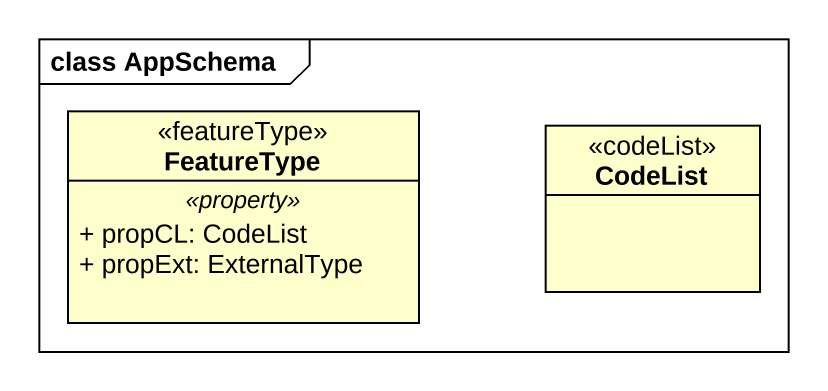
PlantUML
@startuml
mainframe class AppSchema
hide circle
hide empty members
skinparam classAttributeIconSize 0
class FeatureType <<featureType>> {
  .. <<property>> ..
  + propCL: CodeList
  + propExt: ExternalType
}
class CodeList <<codeList>>
@enduml
